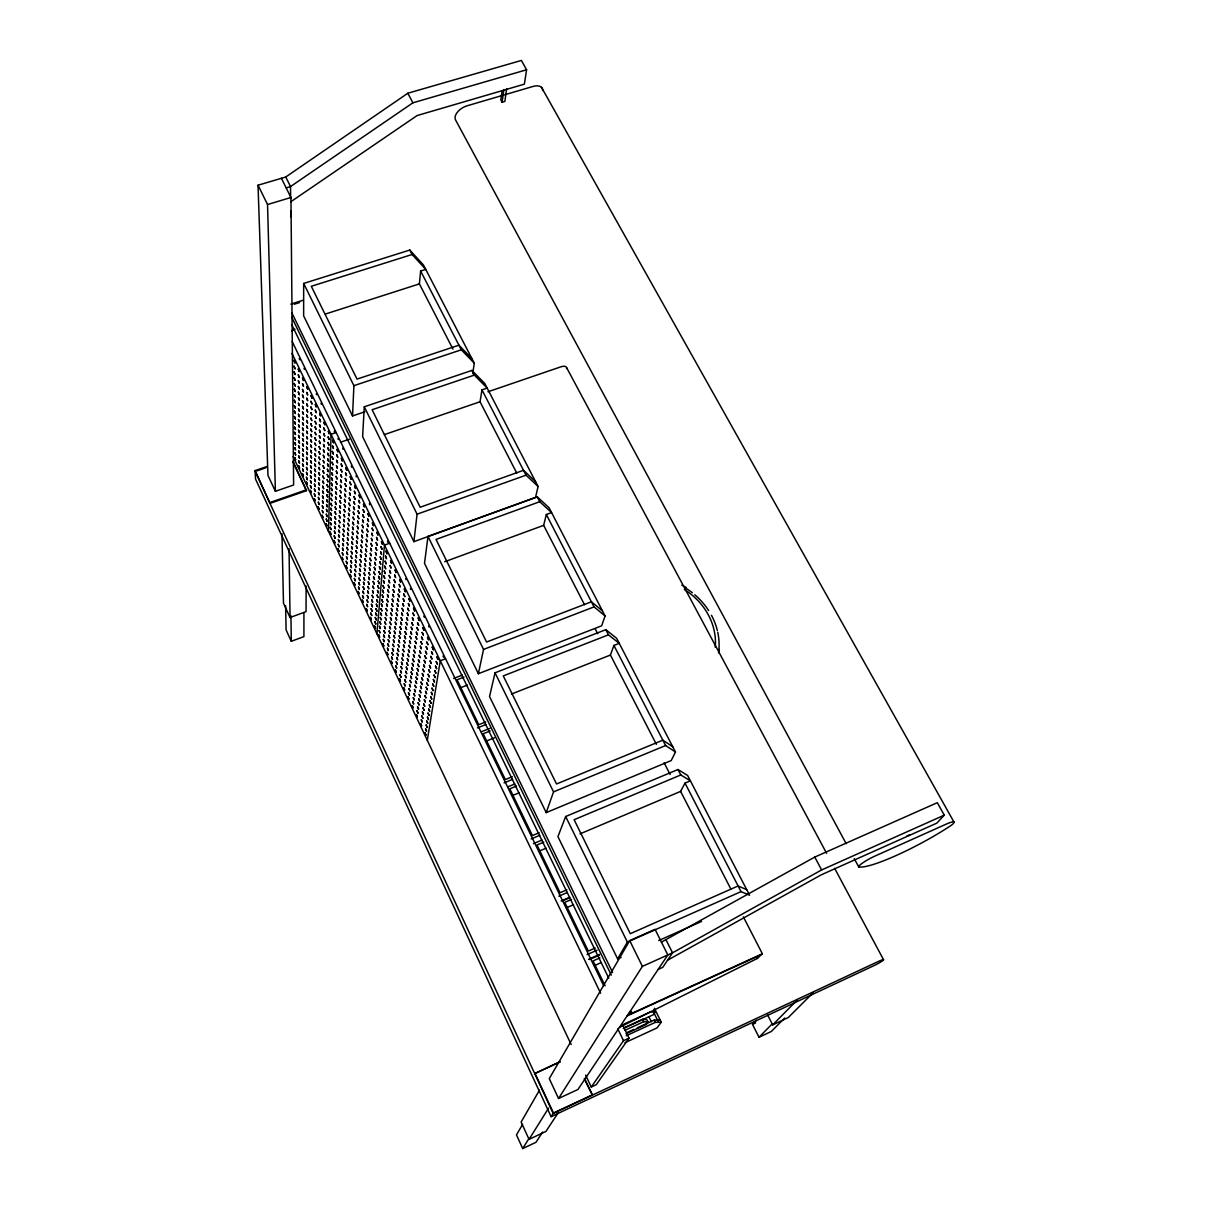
<?xml version="1.0" encoding="UTF-8"?>
<svg xmlns="http://www.w3.org/2000/svg" width="1209" height="1209" viewBox="0 0 1209 1209"><rect width="100%" height="100%" fill="white"/><g stroke="black" fill="none" stroke-linecap="round" stroke-linejoin="round"><path stroke-width="1.5" d="M472.719 373.596L474.291 363.214L423.467 265.013L409.806 250.051L303.671 283.435L303.64 315.851L352.529 415.956L364.876 411.77M303.927 612.691L303.912 636.614L291.293 641.299L286.095 629.919L285.626 605.815M306.134 586.093L306.043 611.648L290.054 617.527L283.48 603.17L281.969 533.683M267.265 466.417L255.144 470.573L270 503.367L306.451 490.673L293.062 461.46M328.485 531.386L331.024 434.318L336.208 432.55M352.529 415.956L353.905 385.671L303.671 283.435M364.287 406.798L362.624 436.63L413.916 541.662L535.511 497.549L538.081 486.486L484.779 383.495L471.948 370.422L364.287 406.798L417.075 514.203L413.916 541.662M376.921 633.788L384.462 545.108L389.706 543.219M452.967 349.129L419.387 283.903L420.626 271.028L425.734 269.395L412.103 254.495L409.806 250.051M428.001 536.418L424.51 563.364L478.386 673.715L601.674 625.809L605.059 615.925L549.082 507.765L537.204 496.808L428.001 536.418L483.54 649.429L478.386 673.715M316.138 394.028L316.834 394.738M502.098 90.856L500.828 99.909L502.098 102.221L504.848 101.405L506.662 88.756M502.098 102.221L503.896 89.557M281.395 178.282L290.946 197.505L293.621 484.99L275.395 491.307L267.96 475.379L258.031 185.219L285.747 176.998L407.811 93.244L521.381 60.45L526.595 69.774L524.358 84.162L417.09 115.565L290.674 201.843M516.787 473.127L480.049 401.751L481.968 389.857L487.151 388.089L474.366 375.092L471.948 370.422M427.291 740.301L440.272 660.794L445.577 658.754M718.569 652.92L719.128 649.445M495.04 672.808L489.539 696.535L546.211 812.614L671.207 760.567L675.468 751.998L616.62 638.276L605.8 629.677L495.04 672.808L553.541 791.865L546.211 812.614M584.506 604.696L543.657 525.341L546.332 514.52L551.591 512.586L539.728 501.72L537.204 496.808M656.381 744.336L610.424 655.051L613.915 645.44L619.25 643.354L608.459 634.831L605.8 629.677M748.87 893.829L687.649 775.513L677.992 769.513L565.661 816.513L557.938 836.628L617.633 958.888L621.063 957.347M580.033 833.862L680.607 791.396L685.004 783.115L690.399 780.848L680.803 774.954L677.992 769.513M560.19 1061.593L534.695 1073.607L559.948 1062.016M539.471 1090.155L521.124 1122.043L529.058 1139.362L545.939 1131.428L558.195 1112.764M617.633 958.888L627.38 942.098L741.026 891.622L749.595 895.219M522.575 1124.415L516.47 1134.903L522.696 1148.55L535.995 1142.293L542.66 1132.017M629.708 940.602L549.264 1078.609L558.543 1098.497L577.978 1089.46L667.806 954.959L655.066 929.343L629.708 940.602L642.387 966.384L558.543 1098.497M522.696 1148.55L528.998 1138.44M529.058 1139.362L548.554 1108.154M255.144 470.573L255.537 479.081L551.108 1116.663L553.435 1113.051L592.319 1094.886L584.552 1078.428M585.624 1075.133L591.261 1087.027L623.512 1040.692L629.028 1038.153L622.469 1024.597M629.028 1038.153L596.249 1084.715L591.261 1087.027M592.319 1094.886L584.279 1078.836M624.01 1027.862L642.583 1019.338L646.921 1019.731L648.054 1022.073L646.377 1024.386L626.066 1033.725M653.918 1009.938L655.082 1012.311L653.344 1014.729L623.239 1028.527M654.417 1008.291L661.278 1022.27L657.061 1027.892L624.977 1042.702M619.431 1027.393L757.136 958.525L759.811 955.306L627.078 1015.938M743.384 916.906L762.35 953.78L757.136 958.525M661.414 942.128L814.76 857.075L937.292 802.7L944.274 815.153L936.839 823.117L821.213 874.848L667.58 960.188M784.762 1017.978L771.297 1031.489L759.025 1037.262L752.512 1024.416L756.366 1020.336M759.025 1037.262L772.067 1023.993M767.7 1015.122L772.687 1024.884L797.441 999.798M813.173 992.725L788.223 1017.585L772.687 1024.884M334.394 432.187L334.334 431.16M526.595 69.774L412.904 102.81L290.523 186.564L286.155 187.879M944.274 815.153L821.621 869.936L672.536 952.828L642.387 966.384M291.52 330.858L294.92 329.256M752.512 1024.416L755.58 1022.98M551.108 1116.663L873.926 965.659A8.357 0.907 -27.4 0 0 883.25 960.233A8.357 0.907 -27.4 0 0 878.444 961.412L553.193 1113.429L255.175 471.45M626.232 1035.75L655.338 1022.361L661.278 1022.27M624.887 1030.34L643.717 1021.696L648.054 1022.073M627.078 1032.531L633.864 1029.418M637.249 1027.846L654.22 1020.064L660.159 1019.988L657.953 1021.016L653.842 1012.643M629.421 1012.417L631.551 1011.449L629.572 1014.411L762.35 953.78M623.799 1024.174L650.714 1011.842L655.082 1012.311M658.134 969.437L662.759 967.351L672.536 952.828L666.144 940.013M658.724 940.542L701.537 921.439M906.78 836.069L909.727 834.739M588.571 959.341L599.498 954.415M589.433 959.538L599.498 955.065M599.921 957.876L593.075 960.913L605.104 985.788M594.39 965.613L601.115 962.621M595.16 948.037L588.315 951.075L564.739 902.367L571.555 899.42M587.045 954.626L597.11 950.153M561.142 901.007L569.787 897.259M562.412 900.901L569.288 897.939M566.598 907.732L573.519 904.725M566.885 889.794L560.084 892.726L536.992 845L543.778 842.159M558.8 896.186L567.444 892.454M539.214 851.091L546.09 848.189M533.426 843.655L542.025 840.043M539.199 832.729L532.428 835.555L509.805 788.812L516.545 786.046M680.803 774.954L574.124 819.702L630.297 933.696L738.11 885.955L746.709 889.673M531.144 838.94L539.743 835.328M553.541 791.865L665.615 745.53L675.468 751.998M512.359 795.582L519.205 792.772M504.047 782.858L512.586 779.367M507.992 786.787L514.822 783.976M512.329 776.707L505.332 779.563L483.177 733.742L490.129 730.977M486.048 741.177L494.557 737.777M485.731 721.924L478.779 724.675L457.062 679.775L463.984 677.1M477.479 727.894L485.988 724.523M481.378 731.762L489.872 728.362M511.437 694.072L610.424 655.051M460.433 687.785L467.445 685.05M608.459 634.831L503.276 675.907L556.533 783.976L662.834 740.165L672.733 746.724M453.602 678.476L462.367 675.075M483.54 649.429L594.042 606.903L605.059 615.925M444.685 561.747L543.657 525.341M539.728 501.72L436.026 539.441L486.577 642.024L591.397 601.795L602.46 610.908M417.075 514.203L526.021 475.167L538.081 486.486M269.97 502.506L306.451 489.811M256.913 470.86L265.844 467.807M340.47 442.252L349.356 439.215M487.968 391.776L560.825 366.841A7.481 3.295 -28.7 0 1 566.583 368.564M384.402 434.605L480.049 401.751M474.366 375.092L372.115 409.73L420.173 507.251L523.512 470.301L535.602 481.711M353.905 385.671L461.309 349.809L474.291 363.214M325.281 314.083L419.387 283.903M290.825 304.139L303.353 300.164M294.24 304.245L299.605 302.552M412.103 254.495L311.302 286.291L357.033 379.112L458.921 345.185L471.933 358.665M275.395 491.307L267.537 204.533L290.946 197.505M299.197 358.605L299.923 359.829M681.846 585.111L686.047 587.393M337.931 438.58L338.46 439.487M351.199 465.918L351.864 467.399M423.785 616.122L424.374 617.331M541.526 87.365L953.856 821.833M846.194 843.686L455.551 119.933A12.302 7.042 -30.4 0 1 467.188 105.772L533.048 86.444A12.211 6.861 -31.8 0 1 542.69 90.524M854.249 858.632L858.738 866.929A66.147 10.216 -28 0 0 950.984 825.505A14.07 2.131 -28.1 0 0 946.012 824.221L875.135 856.002A14.206 2.191 -27.8 0 0 858.738 866.929M566.598 367.596L826.608 853.327M834.618 868.304L883.583 959.795M407.811 93.244L412.904 102.81M814.76 857.075L821.621 869.936M428.621 626.035L429.059 627.003M420.626 271.028L461.309 349.809M481.968 389.857L526.021 475.167M546.332 514.52L594.042 606.903M613.915 645.44L665.615 745.53M685.004 783.115L741.026 891.622M680.607 791.396L730.992 889.295M595.115 628.665L597.699 633.682M664.089 762.728L670.118 774.47M285.747 176.998L290.523 186.564L290.644 198.457M258.031 185.219L267.537 204.533M565.661 816.513L627.38 942.098M654.22 1020.064L655.338 1022.361M648.916 1016.724L651.349 1021.696M642.583 1019.338L643.717 1021.696M291.958 313.04L612.6 972.459M291.626 317.06L611.301 975.119M291.732 324.601L608.731 978.126M292.23 341.633L603.639 985.652M292.004 353.406L600.616 993.209M617.784 1028.814L623.512 1040.692M293.122 456.609L571.162 1044.546M293.077 462.352L306.451 490.673M534.922 1073.199L553.435 1113.051M342.691 448.222L343.069 449.219M320.99 403.307L321.367 404.305M443.068 655.913L443.416 657.197M405.695 578.597L406.012 579.61M369.38 503.473L369.742 504.773M356.035 475.862L356.353 476.875M304.033 368.261L304.351 369.259M387.545 541.118L387.772 542.267M410.44 588.496L410.667 589.418M290.946 615.623L291.293 641.299M289.042 548.795L290.054 617.527M290.764 211.182L290.81 216.774M684.324 589.493A65.437 58.757 21.8 0 1 715.275 647.329M685.805 588.178A69.956 62.853 21.8 0 1 692.334 592.758M694.782 594.768A69.956 62.853 21.8 0 1 708.625 610.5M711.451 615.275A69.956 62.853 21.8 0 1 717.345 630.539M717.753 632.292A69.956 62.853 21.8 0 1 718.887 649.974M416.002 687.589L414.944 685.382L416.002 687.589M416.062 677.085L417.12 679.503L416.062 677.085M416.244 643.566L415.155 641.284L416.244 643.566M416.319 632.186L417.422 634.695L416.319 632.186M416.38 714.7L417.407 717.028L416.41 714.61M416.576 683.433L415.518 681.211L416.576 683.433M416.637 672.839L417.709 675.257L416.637 672.839M416.848 639.002L415.745 636.705L416.848 639.002M416.939 710.771L417.982 713.114L416.939 710.771M416.924 627.516L418.027 630.025L416.924 627.516M417.226 668.532L418.299 670.965L417.226 668.532M417.513 706.797L418.556 709.154L417.513 706.797M417.543 622.786L418.662 625.31L417.543 622.786M417.83 664.179L418.903 666.627L417.83 664.179M418.163 618.011L419.281 620.549L418.163 618.011M418.087 702.792L419.145 705.164L418.133 702.701M418.435 659.797L419.508 662.245L418.435 659.797M418.677 698.742L419.719 701.114L418.677 698.742M419.039 655.354L420.127 657.817L419.07 655.248M419.266 694.646L420.324 697.049L419.266 694.646M419.659 650.865L420.747 653.344L419.659 650.865M419.855 690.52L420.928 692.923L419.976 690.415M420.279 646.331L421.382 648.825L420.384 646.211M420.46 686.349L421.533 688.752L420.581 686.244M420.641 723.707L421.669 726.05L420.747 723.617M420.898 641.752L422.017 644.246L420.944 641.631M421.064 682.133L422.137 684.551L421.064 682.133M421.533 637.113L422.651 639.621L421.533 637.113M421.231 719.808L422.258 722.166L421.337 719.718M421.684 677.871L422.757 680.304L421.729 677.765M421.82 715.879L422.863 718.252L421.82 715.879M422.183 632.428L423.301 634.952L422.183 632.428M422.304 673.564L423.392 676.012L422.304 673.564M422.833 627.698L423.951 630.237L422.833 627.698M422.425 711.92L423.467 714.292L422.425 711.92M422.938 669.212L424.027 671.675L422.938 669.212M423.029 707.9L424.087 710.288L423.029 707.9M423.573 664.814L424.661 667.277L423.603 664.708M423.649 703.85L424.707 706.252L423.649 703.85M424.208 660.371L425.311 662.849L424.208 660.371M424.268 699.769L425.326 702.172L424.374 699.663M424.858 655.867L425.961 658.376L424.858 655.867M424.888 695.628L425.961 698.046L424.933 695.538M425.508 651.334L426.626 653.842L425.508 651.334M424.918 732.745L425.946 735.087L424.918 732.745M425.523 691.457L426.596 693.89L425.628 691.352M425.523 728.891L426.565 731.249L425.644 728.8M426.173 646.739L427.291 649.263L426.173 646.739M426.157 687.226L427.23 689.674L426.157 687.226M426.837 642.1L427.956 644.639L426.837 642.1M426.142 725.007L427.185 727.365L426.142 725.007M426.807 682.964L427.895 685.427L426.807 682.964M426.762 721.078L427.82 723.45L426.807 720.987M427.518 637.415L428.651 639.969L427.563 637.309M427.457 678.657L428.545 681.12L427.457 678.657M427.397 717.103L428.454 719.491L427.397 717.103M428.107 674.305L429.21 676.783L428.107 674.305M428.031 713.098L429.089 715.501L428.031 713.098M428.772 669.907L429.875 672.385L428.893 669.786M428.681 709.033L429.739 711.451L428.711 708.942M429.452 665.449L430.555 667.957L429.452 665.449M429.331 704.953L430.404 707.371L429.331 704.953M430.132 660.96L431.25 663.469L430.132 660.96M429.981 700.812L431.054 703.245L429.981 700.812M430.812 656.411L431.945 658.935L430.812 656.411M430.646 696.626L431.734 699.089L430.646 696.626M431.507 651.817L432.641 654.356L431.553 651.711M431.311 692.409L432.399 694.873L431.356 692.319M432.217 647.178L433.351 649.717L432.217 647.178M431.991 688.148L433.079 690.611L431.991 688.148M432.671 683.826L433.774 686.319L432.671 683.826M433.366 679.473L434.469 681.967L433.366 679.473M434.061 675.06L435.18 677.569L434.061 675.06M434.772 670.617L435.89 673.141L434.772 670.617M435.482 666.114L436.615 668.653L435.482 666.114M436.207 661.565L437.341 664.104L436.207 661.565M436.933 656.955L438.081 659.525L436.933 656.955M294.029 360.342L295.011 362.912L294.029 360.342M294.074 366.221L295.041 368.775L294.074 366.221M294.119 372.04L295.087 374.563L294.18 371.964M294.165 377.782L295.132 380.306L294.165 377.782M294.21 383.48L295.162 385.988L294.21 383.48M294.255 389.132L295.208 391.625L294.392 389.086M294.301 394.708L295.253 397.187L294.361 394.648M294.346 400.239L295.283 402.703L294.346 400.239M298.26 369.108L299.228 371.677L298.306 369.047M294.392 405.71L295.328 408.158L294.392 405.71M298.291 374.956L299.258 377.51L298.336 374.881M294.437 411.12L295.359 413.569L294.558 411.09M298.306 380.729L299.273 383.268L298.366 380.669M294.482 416.485L295.404 418.918L294.482 416.485M298.336 386.457L299.288 388.981L298.336 386.457M294.528 421.805L295.434 424.223L294.573 421.745M294.558 427.064L295.48 429.467L294.558 427.064M298.351 392.109L299.303 394.633L298.351 392.109M298.381 397.716L299.333 400.224L298.517 397.685M294.603 432.278L295.51 434.666L294.724 432.248M298.411 403.262L299.348 405.756L298.532 403.232M294.648 437.431L295.555 439.819L294.648 437.431M298.427 408.763L299.364 411.241L298.563 408.733M294.679 442.539L295.585 444.912L294.679 442.539M302.507 377.903L303.474 380.487L302.507 377.903M298.457 414.203L299.379 416.667L298.457 414.203M294.724 447.602L295.616 449.96L294.769 447.557M302.507 383.706L303.474 386.275L302.507 383.706M298.472 419.583L299.409 422.032L298.517 419.523M294.769 452.619L295.661 454.962L294.769 452.619M298.502 424.918L299.424 427.351L298.547 424.858M302.507 389.464L303.474 392.003L302.507 389.464M294.8 457.576L295.691 459.919L294.92 457.561M302.507 395.147L303.474 397.67L302.507 395.147M298.517 430.192L299.439 432.626L298.517 430.192M302.507 400.768L303.459 403.292L302.507 400.768M298.547 435.421L299.454 437.839L298.547 435.421M302.522 406.345L303.459 408.854L302.522 406.345M298.563 440.605L299.469 443.008L298.563 440.605M302.522 411.861L303.459 414.355L302.522 411.861M298.593 445.728L299.5 448.116L298.593 445.728M302.522 417.317L303.459 419.795L302.522 417.317M298.608 450.806L299.515 453.179L298.729 450.791M306.754 386.744L307.736 389.313L306.814 386.668M302.522 422.727L303.459 425.19L302.522 422.727M298.623 455.838L299.53 458.196L298.759 455.823M306.738 392.502L307.706 395.071L306.874 392.472M302.522 428.077L303.459 430.525L302.522 428.077M298.653 460.81L299.545 463.168L298.699 460.765M306.723 398.214L307.69 400.768L306.859 398.184M302.537 433.366L303.459 435.814L302.537 433.366M298.668 465.752L299.56 468.095L298.668 465.752M306.708 403.866L307.66 406.405L306.844 403.836M302.537 438.625L303.459 441.043L302.537 438.625M306.678 409.458L307.63 411.982L306.678 409.458M302.537 443.809L303.444 446.227L302.658 443.794M306.663 414.989L307.615 417.498L306.663 414.989M302.537 448.962L303.444 451.365L302.673 448.947M306.648 420.475L307.585 422.969L306.648 420.475M302.537 454.055L303.444 456.443L302.673 454.04M306.633 425.9L307.57 428.379L306.633 425.9M302.537 459.103L303.444 461.475L302.673 459.088M311.03 395.6L311.998 398.169L311.03 395.6M306.618 431.281L307.539 433.744L306.663 431.22M302.552 464.105L303.444 466.462L302.673 464.09M310.985 401.328L311.952 403.897L310.985 401.328M306.587 436.585L307.524 439.048L306.648 436.54M302.552 469.047L303.444 471.404L302.673 469.032M310.94 407.01L311.907 409.549L310.94 407.01M306.572 441.859L307.509 444.292L306.633 441.799M302.552 473.958L303.444 476.301L302.673 473.943M306.557 447.073L307.479 449.506L306.557 447.073M310.909 412.617L311.862 415.155L310.955 412.556M310.864 418.178L311.816 420.702L311 418.148M306.542 452.226L307.464 454.644L306.678 452.211M310.834 423.679L311.771 426.188L310.834 423.679M306.527 457.35L307.434 459.752L306.648 457.334M310.789 429.119L311.741 431.628L310.789 429.119M306.512 462.412L307.418 464.8L306.633 462.397M310.743 434.515L311.695 436.993L310.804 434.469M306.497 467.415L307.388 469.802L306.497 467.415M315.307 404.486L316.29 407.07L315.368 404.426M310.713 439.849L311.65 442.328L310.758 439.804M306.482 472.387L307.373 474.759L306.482 472.387M315.247 410.183L316.229 412.753L315.307 410.123M310.668 445.139L311.605 447.602L310.804 445.124M306.451 477.298L307.358 479.656L306.451 477.298M315.186 415.82L316.153 418.374L315.186 415.82M310.637 450.368L311.559 452.816L310.637 450.368M306.436 482.179L307.328 484.522L306.497 482.134M315.126 421.397L316.093 423.936L315.126 421.397M310.592 455.551L311.514 457.984L310.592 455.551M315.065 426.928L316.017 429.452L315.126 426.868M310.562 460.674L311.484 463.092L310.562 460.674M315.005 432.384L315.957 434.908L315.141 432.369M310.532 465.752L311.438 468.17L310.532 465.752M314.945 437.809L315.897 440.303L314.945 437.809M310.486 470.785L311.393 473.187L310.622 470.785M314.884 443.159L315.821 445.653L314.929 443.099M310.456 475.772L311.363 478.159L310.456 475.772M319.614 413.402L320.597 416.002L319.675 413.342M314.824 448.463L315.761 450.942L314.96 448.448M310.411 480.698L311.317 483.071L310.411 480.698M319.524 419.07L320.506 421.639L319.524 419.07M314.763 453.707L315.7 456.171L314.763 453.707M310.381 485.595L311.272 487.952L310.381 485.595M319.448 424.676L320.415 427.23L319.493 424.616M314.703 458.906L315.64 461.354L314.763 458.861M310.35 490.431L311.242 492.773L310.396 490.386M319.357 430.208L320.325 432.762L319.508 430.192M314.657 464.06L315.579 466.493L314.657 464.06M319.282 435.708L320.234 438.232L319.327 435.648M314.597 469.152L315.519 471.57L314.597 469.152M319.191 441.134L320.143 443.643L319.327 441.119M314.536 474.2L315.458 476.603L314.582 474.155M319.116 446.514L320.068 449.007L319.116 446.514M314.476 479.187L315.398 481.59L314.612 479.187M319.025 451.834L319.977 454.327L319.085 451.773M314.431 484.144L315.337 486.532L314.431 484.144M323.936 422.364L324.919 424.948L323.982 422.304M318.949 457.093L319.886 459.571L318.949 457.093M314.37 489.041L315.277 491.413L314.416 488.995M323.816 427.986L324.798 430.555L323.816 427.986M318.874 462.306L319.811 464.785L318.919 462.261M314.31 493.892L315.217 496.264L314.31 493.892M323.71 433.547L324.692 436.117L323.861 433.532M318.798 467.475L319.72 469.923L318.934 467.46M314.264 498.712L315.156 501.055L314.4 498.712M323.604 439.063L324.571 441.602L323.664 439.003M318.723 472.583L319.644 475.031L318.723 472.583M323.498 444.504L324.465 447.043L323.649 444.489M318.632 477.646L319.554 480.079L318.632 477.646M323.392 449.899L324.36 452.423L323.392 449.899M318.556 482.663L319.478 485.081L318.556 482.663M323.302 455.249L324.239 457.758L323.302 455.249M318.481 487.635L319.403 490.038L318.541 487.59M323.196 460.538L324.133 463.032L323.256 460.478M318.405 492.547L319.327 494.934L318.541 492.547M328.259 431.341L329.241 433.94L328.41 431.326M323.09 465.767L324.027 468.246L323.09 465.767M318.345 497.413L319.236 499.785L318.39 497.367M328.138 436.933L329.105 439.517L328.183 436.872M322.999 470.951L323.921 473.414L323.045 470.89M318.269 502.234L319.161 504.606L318.39 502.234M328.002 442.464L328.969 445.033L328.002 442.464M322.894 476.074L323.831 478.537L322.894 476.074M318.194 507.009L319.085 509.367L318.194 507.009M327.866 447.934L328.833 450.489L328.017 447.919M322.788 481.152L323.725 483.6L322.939 481.152M327.745 453.345L328.712 455.884L327.805 453.299M322.697 486.184L323.619 488.617L322.697 486.184M327.624 458.71L328.576 461.233L327.624 458.71M322.607 491.156L323.513 493.574L322.743 491.156M327.488 464.014L328.44 466.523L327.639 463.999M322.501 496.098L323.423 498.501L322.501 496.098M327.367 469.258L328.319 471.752L327.427 469.213M322.41 500.979L323.317 503.367L322.546 500.979M332.611 440.363L333.593 442.962L332.671 440.303M327.246 474.457L328.183 476.951L327.246 474.457M322.319 505.815L323.226 508.188L322.319 505.815M332.46 445.909L333.427 448.494L332.52 445.849M327.125 479.61L328.062 482.074L327.261 479.595M322.229 510.591L323.12 512.964L322.365 510.606M332.309 451.395L333.276 453.964L332.309 451.395M327.004 484.703L327.941 487.167L327.065 484.658M322.138 515.336L323.03 517.694L322.138 515.336M332.158 456.836L333.125 459.39L332.158 456.836M326.883 489.751L327.82 492.184L326.883 489.751M332.007 462.216L332.959 464.755L332.007 462.216M326.778 494.738L327.699 497.171L326.823 494.693M331.855 467.535L332.807 470.059L331.991 467.52M326.657 499.68L327.579 502.113L326.702 499.649M331.704 472.81L332.656 475.318L331.765 472.764M326.536 504.576L327.458 506.994L326.672 504.576M331.568 478.023L332.505 480.517L331.614 477.978M326.43 509.427L327.337 511.83L326.475 509.397M336.979 449.416L337.961 452.015L337.024 449.355M331.417 483.177L332.354 485.67L331.417 483.177M326.309 514.233L327.216 516.621L326.309 514.233M336.797 454.916L337.779 457.501L336.858 454.871M331.281 488.3L332.218 490.763L331.417 488.285M326.203 518.993L327.095 521.366L326.339 518.993M336.616 460.372L337.598 462.941L336.676 460.327M331.13 493.348L332.067 495.811L331.13 493.348M326.082 523.693L326.989 526.066L326.143 523.663M336.45 465.767L337.417 468.336L336.45 465.767M330.994 498.365L331.931 500.813L331.054 498.32M336.268 471.117L337.235 473.656L336.329 471.057M330.858 503.322L331.78 505.755L330.858 503.322M336.102 476.406L337.054 478.93L336.102 476.406M330.722 508.233L331.644 510.666L330.858 508.233M335.936 481.635L336.888 484.144L335.936 481.635M330.586 513.1L331.493 515.518L330.646 513.054M335.77 486.804L336.722 489.313L335.77 486.804M330.45 517.92L331.357 520.308L330.45 517.92M341.346 458.483L342.328 461.097L341.406 458.438M335.603 491.942L336.54 494.436L335.739 491.942M330.314 522.681L331.221 525.069L330.45 522.696M341.15 463.969L342.132 466.553L341.21 463.908M335.437 497.02L336.374 499.498L335.588 497.02M330.193 527.411L331.085 529.784L330.238 527.366M340.953 469.379L341.92 471.948L340.953 469.379M335.271 502.037L336.208 504.501L335.271 502.037M330.057 532.081L330.949 534.454L330.057 532.081M340.757 474.744L341.724 477.298L340.817 474.684M335.12 507.009L336.042 509.473L335.165 506.979M340.56 480.049L341.527 482.587L340.621 479.988M334.953 511.936L335.875 514.384L335.014 511.906M340.364 485.293L341.331 487.832L340.424 485.247M334.802 516.817L335.724 519.25L334.802 516.817M340.167 490.491L341.134 493.015L340.228 490.446M334.636 521.638L335.558 524.056L334.636 521.638M339.986 495.63L340.938 498.138L339.986 495.63M334.485 526.429L335.407 528.832L334.636 526.429M345.744 467.596L346.726 470.21L345.744 467.596M339.805 500.722L340.742 503.216L339.805 500.722M334.334 531.159L335.241 533.547L334.394 531.129M345.517 473.036L346.499 475.636L345.578 472.991M339.608 505.755L340.56 508.248L339.669 505.725M334.183 535.844L335.089 538.232L334.183 535.844M345.29 478.416L346.273 481.001L345.29 478.416M339.427 510.757L340.364 513.221L339.487 510.712M334.032 540.499L334.938 542.856L334.032 540.499M345.079 483.736L346.046 486.305L345.079 483.736M339.245 515.684L340.182 518.147L339.306 515.654M344.852 488.995L345.819 491.549L345.003 488.995M339.064 520.58L340.001 523.029L339.125 520.535M344.641 494.209L345.608 496.748L344.641 494.209M338.898 525.416L339.82 527.849L338.943 525.386M344.429 499.377L345.381 501.901L344.429 499.377M338.716 530.222L339.638 532.64L338.777 530.177M344.217 504.485L345.17 506.994L344.217 504.485M338.535 534.967L339.457 537.37L338.596 534.937M350.157 476.739L351.139 479.353L350.308 476.739M344.006 509.533L344.958 512.042L344.066 509.488M338.369 539.667L339.276 542.055L338.429 539.637M349.9 482.134L350.882 484.733L349.9 482.134M343.809 514.535L344.746 517.029L343.87 514.505M338.203 544.322L339.109 546.71L338.203 544.322M349.658 487.484L350.64 490.068L349.658 487.484M343.598 519.492L344.535 521.971L343.658 519.447M338.021 548.931L338.928 551.304L338.021 548.931M349.416 492.758L350.383 495.327L349.567 492.758M343.401 524.404L344.323 526.852L343.462 524.358M349.174 497.987L350.142 500.556L349.174 497.987M343.19 529.255L344.127 531.703L343.19 529.255M348.933 503.171L349.9 505.71L348.933 503.171M342.993 534.061L343.915 536.494L343.144 534.076M348.706 508.294L349.658 510.818L348.706 508.294M342.797 538.821L343.719 541.239L342.948 538.836M348.464 513.357L349.416 515.88L348.615 513.372M342.6 543.536L343.522 545.939L342.752 543.551M354.569 485.927L355.567 488.542L354.63 485.867M348.237 518.374L349.189 520.883L348.237 518.374M342.419 548.206L343.326 550.594L342.555 548.221M354.297 491.277L355.28 493.877L354.464 491.277M348.011 523.346L348.948 525.839L348.011 523.346M342.223 552.815L343.129 555.203L342.283 552.785M354.025 496.582L355.008 499.166L354.025 496.582M347.784 528.257L348.721 530.736L347.844 528.227M342.041 557.394L342.933 559.767L342.177 557.425M353.769 501.826L354.736 504.395L353.829 501.78M347.557 533.139L348.494 535.602L347.618 533.093M353.496 507.009L354.479 509.578L353.496 507.009M347.331 537.96L348.268 540.408L347.482 537.96M353.24 512.148L354.207 514.702L353.3 512.117M347.119 542.72L348.041 545.168L347.27 542.735M352.983 517.24L353.95 519.764L353.134 517.24M346.907 547.45L347.814 549.868L346.907 547.45M352.726 522.273L353.678 524.797L352.726 522.273M346.681 552.135L347.603 554.538L346.681 552.135M359.013 495.131L360.01 497.745L359.013 495.131M352.484 527.26L353.421 529.754L352.544 527.215M346.469 556.76L347.376 559.163L346.53 556.729M358.71 500.45L359.708 503.05L358.786 500.405M352.227 532.187L353.164 534.68L352.378 532.202M346.258 561.354L347.164 563.742L346.258 561.354M358.423 505.71L359.405 508.309L358.423 505.71M351.985 537.068L352.922 539.546L351.985 537.068M346.046 565.888L346.953 568.275L346.046 565.888M358.136 510.923L359.103 513.493L358.136 510.923M351.728 541.904L352.665 544.367L351.728 541.904M357.849 516.077L358.816 518.631L357.849 516.077M351.487 546.68L352.423 549.143L351.638 546.695M357.562 521.17L358.529 523.724L357.622 521.124M351.245 551.425L352.182 553.858L351.245 551.425M357.29 526.217L358.242 528.756L357.29 526.217M351.018 556.11L351.94 558.543L351.078 556.08M357.003 531.219L357.955 533.728L357.063 531.174M350.776 560.749L351.698 563.167L350.837 560.719M363.471 504.365L364.453 506.994L363.531 504.334M356.731 536.161L357.683 538.67L356.731 536.161M350.55 565.359L351.456 567.762L350.686 565.374M363.153 509.654L364.136 512.253L363.153 509.654M356.459 541.058L357.411 543.551L356.519 541.012M350.308 569.907L351.214 572.295L350.308 569.907M362.836 514.868L363.818 517.467L362.836 514.868M356.187 545.894L357.123 548.372L356.338 545.909M350.081 574.411L350.988 576.799L350.081 574.411M362.519 520.036L363.501 522.62L362.579 520.006M355.93 550.699L356.867 553.163L355.99 550.654M362.216 525.159L363.184 527.728L362.216 525.159M355.658 555.445L356.595 557.893L355.718 555.415M361.899 530.222L362.866 532.776L361.959 530.177M355.401 560.145L356.323 562.593L355.401 560.145M361.597 535.224L362.564 537.763L361.597 535.224M355.144 564.799L356.066 567.233L355.204 564.769M361.295 540.181L362.262 542.705L361.461 540.196M354.887 569.409L355.794 571.827L355.038 569.424M367.944 513.644L368.926 516.273L368.004 513.598M361.007 545.093L361.959 547.601L361.007 545.093M354.63 573.973L355.537 576.376L354.63 573.973M367.596 518.888L368.579 521.502L367.657 518.842M360.705 549.944L361.657 552.453L360.705 549.944M354.373 578.491L355.28 580.879L354.433 578.461M367.249 524.071L368.231 526.671L367.324 524.026M360.418 554.75L361.355 557.243L360.478 554.719M354.131 582.965L355.038 585.352L354.267 582.995M366.916 529.194L367.899 531.779L366.916 529.194M360.131 559.51L361.068 561.989L360.131 559.51M366.584 534.272L367.551 536.841L366.75 534.287M359.844 564.225L360.781 566.689L359.904 564.195M366.251 539.29L367.219 541.859L366.327 539.259M359.557 568.895L360.494 571.343L359.557 568.895M365.934 544.262L366.886 546.816L365.995 544.231M359.285 573.519L360.206 575.952L359.345 573.489M365.602 549.188L366.569 551.712L365.602 549.188M358.997 578.083L359.919 580.501L358.997 578.083M372.432 522.953L373.415 525.583L372.432 522.953M365.284 554.054L366.236 556.578L365.345 554.024M358.725 582.617L359.647 585.02L358.786 582.587M372.055 528.152L373.052 530.766L372.221 528.167M364.967 558.875L365.919 561.384L365.027 558.845M358.453 587.106L359.36 589.493L358.605 587.121M371.692 533.29L372.674 535.904L371.858 533.305M364.65 563.651L365.602 566.129L364.65 563.651M358.181 591.533L359.088 593.921L358.242 591.518M371.329 538.383L372.312 540.982L371.405 538.353M364.347 568.366L365.284 570.844L364.408 568.336M370.982 543.43L371.949 546L370.982 543.43M364.045 573.051L364.967 575.514L364.105 573.021M370.619 548.402L371.586 550.972L370.695 548.372M363.728 577.675L364.665 580.124L363.728 577.675M370.271 553.344L371.239 555.883L370.332 553.299M363.441 582.254L364.362 584.703L363.501 582.224M369.924 558.226L370.891 560.749L369.924 558.226M363.138 586.788L364.06 589.221L363.138 586.788M376.936 532.292L377.933 534.937L376.936 532.292M369.591 563.046L370.543 565.57L369.591 563.046M362.836 591.292L363.758 593.71L362.896 591.261M376.543 537.461L377.525 540.075L376.543 537.461M369.244 567.837L370.196 570.346L369.41 567.852M362.549 595.735L363.456 598.138L362.549 595.735M376.15 542.554L377.132 545.168L376.15 542.554M368.911 572.567L369.848 575.061L368.972 572.537M362.262 600.148L363.168 602.535L362.413 600.178M375.757 547.601L376.74 550.201L375.757 547.601M368.579 577.252L369.516 579.731L368.639 577.222M375.379 552.604L376.362 555.188L375.455 552.573M368.246 581.892L369.183 584.355L368.246 581.892M375.002 557.545L375.969 560.115L375.077 557.515M367.929 586.486L368.851 588.934L368.08 586.516M374.639 562.442L375.591 564.996L374.639 562.442M367.596 591.035L368.533 593.468L367.657 591.005M374.261 567.293L375.228 569.817L374.261 567.293M367.279 595.538L368.201 597.956L367.279 595.538M381.455 541.677L382.452 544.307L381.455 541.677M373.898 572.084L374.85 574.607L373.898 572.084M366.962 599.996L367.884 602.414L367.113 600.027M381.031 546.785L382.029 549.415L381.107 546.755M373.536 576.829L374.488 579.338L373.536 576.829M366.659 604.409L367.627 606.782L366.72 604.379M380.623 551.848L381.606 554.463L380.684 551.818M373.173 581.514L374.125 584.023L373.173 581.514M366.342 608.777L367.309 611.149L366.342 608.777M380.215 556.865L381.198 559.45L380.276 556.82M372.825 586.169L373.762 588.647L372.976 586.199M379.807 561.822L380.775 564.407L379.974 561.837M372.478 590.763L373.415 593.241L372.538 590.748M379.399 566.719L380.382 569.288L379.399 566.719M372.13 595.327L373.052 597.79L372.191 595.296M379.006 571.585L379.974 574.124L379.006 571.585M371.783 599.83L372.704 602.278L371.843 599.815M378.613 576.376L379.581 578.915L378.613 576.376M371.435 604.304L372.432 606.706L371.435 604.304M385.988 551.077L386.986 553.722L385.988 551.077M378.221 581.136L379.188 583.66L378.221 581.136M371.103 608.716L372.085 611.119L371.103 608.716M385.55 556.155L386.532 558.785L385.611 556.125M377.843 585.836L378.795 588.36L377.843 585.836M370.77 613.099L371.752 615.487L370.77 613.099M385.112 561.172L386.094 563.787L385.112 561.172M377.465 590.506L378.402 592.999L377.525 590.476M370.438 617.436L371.405 619.809L370.498 617.421M384.674 566.144L385.656 568.744L384.674 566.144M377.087 595.115L378.024 597.594L377.148 595.085M384.235 571.071L385.218 573.655L384.311 571.026M376.709 599.679L377.646 602.142L376.709 599.679M383.812 575.937L384.794 578.506L383.888 575.892M376.347 604.198L377.344 606.631L376.347 604.198M383.404 580.743L384.371 583.297L383.57 580.773M375.984 608.671L376.966 611.089L375.984 608.671M382.981 585.504L383.948 588.058L382.981 585.504M375.621 613.099L376.603 615.517L375.621 613.099M390.537 560.523L391.535 563.167L390.537 560.523M382.573 590.219L383.525 592.758L382.573 590.219M375.258 617.482L376.241 619.885L375.258 617.482M390.069 565.555L391.066 568.185L390.144 565.525M382.165 594.888L383.117 597.412L382.225 594.873M374.896 621.819L375.878 624.222L375.062 621.864M389.6 570.542L390.598 573.157L389.6 570.542M381.757 599.513L382.769 601.991L381.757 599.513M374.548 626.126L375.531 628.499L374.609 626.111M389.147 575.469L390.129 578.068L389.222 575.439M381.364 604.092L382.376 606.555L381.424 604.062M388.693 580.35L389.676 582.934L388.769 580.32M380.971 608.611L381.968 611.074L381.031 608.595M388.24 585.171L389.222 587.74L388.24 585.171M380.578 613.099L381.576 615.532L380.639 613.069M387.802 589.947L388.769 592.501L387.877 589.916M380.185 617.527L381.122 619.975L380.351 617.572M387.364 594.677L388.331 597.216L387.53 594.707M379.807 621.925L380.79 624.343L379.958 621.97M395.101 569.998L396.114 572.643L395.177 569.968M386.925 599.347L387.953 601.855L386.925 599.347M379.43 626.277L380.412 628.68L379.581 626.322M394.618 574.985L395.615 577.63L394.678 574.955M386.502 603.971L387.454 606.495L386.563 603.956M379.052 630.584L380.034 632.972L379.203 630.63M394.119 579.927L395.116 582.557L394.119 579.927M386.079 608.55L387.092 611.044L386.139 608.535M378.674 634.846L379.656 637.234L378.825 634.891M393.635 584.824L394.633 587.423L393.711 584.793M385.656 613.084L386.668 615.562L385.656 613.084M393.167 589.66L394.149 592.244L393.167 589.66M385.233 617.587L386.245 620.036L385.233 617.587M392.698 594.435L393.741 596.989L392.759 594.405M384.825 622.031L385.822 624.464L384.885 622M392.23 599.18L393.257 601.719L392.23 599.18M384.417 626.428L385.399 628.861L384.477 626.398M391.761 603.865L392.789 606.389L391.761 603.865M384.009 630.781L384.991 633.199L384.069 630.766M399.695 579.504L400.693 582.164L399.771 579.474M391.308 608.505L392.336 611.013L391.308 608.505M383.601 635.088L384.583 637.506L383.767 635.133M399.166 584.461L400.164 587.106L399.242 584.431M390.855 613.084L391.867 615.593L390.915 613.069M383.208 639.365L384.19 641.767L383.359 639.41M398.653 589.357L399.726 591.957L398.653 589.357M390.401 617.633L391.414 620.111L390.401 617.633M382.815 643.596L383.797 645.984L382.815 643.596M398.154 594.208L399.212 596.793L398.154 594.208M389.948 622.121L390.96 624.6L389.948 622.121M397.655 598.999L398.698 601.568L397.716 598.969M389.51 626.579L390.522 629.043L389.585 626.549M397.156 603.744L398.199 606.298L397.156 603.744M389.086 630.977L390.084 633.44L389.147 630.962M396.658 608.444L397.701 610.983L396.733 608.414M388.648 635.345L389.646 637.778L388.648 635.345M396.174 613.084L397.202 615.608L396.174 613.084M388.225 639.667L389.207 642.085L388.285 639.652M404.29 589.055L405.378 591.685L404.29 589.055M395.691 617.678L396.718 620.202L395.766 617.663M387.802 643.944L388.784 646.362L387.862 643.929M403.746 593.967L404.819 596.581L403.746 593.967M395.207 622.227L396.235 624.736L395.283 622.212M387.379 648.175L388.361 650.578L387.545 648.22M403.217 598.818L404.274 601.417L403.217 598.818M394.738 626.73L395.766 629.224L394.814 626.715M386.971 652.361L387.938 654.764L386.971 652.361M402.673 603.623L403.746 606.208L402.748 603.593M394.27 631.189L395.283 633.667L394.27 631.189M402.144 608.384L403.202 610.953L402.144 608.384M393.817 635.602L394.814 638.08L393.877 635.586M401.63 613.084L402.673 615.638L401.705 613.054M393.348 639.969L394.361 642.432L393.348 639.969M401.116 617.739L402.159 620.277L401.116 617.739M392.895 644.291L393.892 646.739L392.97 644.276M400.602 622.333L401.645 624.872L400.678 622.318M392.457 648.583L393.439 651.016L392.457 648.583M408.914 598.636L409.987 601.266L408.99 598.606M400.088 626.897L401.131 629.421L400.088 626.897M392.003 652.815L393.001 655.233L392.079 652.8M408.34 603.503L409.413 606.117L408.415 603.472M399.59 631.4L400.617 633.924L399.59 631.4M391.565 657.016L392.547 659.419L391.625 657.001M407.781 608.308L408.854 610.923L407.856 608.293M399.106 635.874L400.119 638.367L399.166 635.858M391.127 661.172L392.109 663.56L391.293 661.217M407.221 613.084L408.279 615.668L407.297 613.054M398.607 640.286L399.62 642.78L398.683 640.271M406.662 617.784L407.72 620.368L406.738 617.769M398.124 644.669L399.136 647.132L398.29 644.714M406.118 622.454L407.176 625.023L406.194 622.423M397.64 648.991L398.653 651.455L397.64 648.991M405.574 627.063L406.632 629.617L405.65 627.048M397.172 653.283L398.169 655.731L397.172 653.283M405.045 631.627L406.088 634.166L405.045 631.627M396.703 657.53L397.685 659.963L396.764 657.515M413.554 608.248L414.627 610.893L413.554 608.248M404.516 636.146L405.544 638.669L404.516 636.146M396.235 661.731L397.217 664.149L396.235 661.731M412.949 613.069L414.022 615.698L413.025 613.054M403.987 640.619L405.015 643.128L404.169 640.664M395.766 665.887L396.748 668.29L395.842 665.872M412.36 617.844L413.433 620.459L412.435 617.814M403.474 645.047L404.501 647.54L403.534 645.017M395.313 669.998L396.295 672.4L395.479 670.058M411.77 622.559L412.843 625.159L411.77 622.559M402.96 649.414L403.972 651.908L403.02 649.399M411.196 627.229L412.254 629.813L411.272 627.214M402.446 653.752L403.458 656.23L402.446 653.752M410.622 631.854L411.68 634.423L410.697 631.839M401.947 658.044L402.96 660.507L402.008 658.028M410.063 636.418L411.105 638.987L410.138 636.402M401.448 662.29L402.446 664.738L401.509 662.275M409.503 640.951L410.546 643.49L409.579 640.921M400.95 666.491L401.947 668.94L401.116 666.552M408.944 645.425L409.987 647.964L409.02 645.41M400.466 670.663L401.464 673.096L400.527 670.647M408.4 649.853L409.428 652.376L408.476 649.837M399.983 674.788L400.965 677.206L399.983 674.788M407.856 654.235L408.884 656.744L407.932 654.22M399.499 678.869L400.481 681.272L399.574 678.853M407.327 658.573L408.34 661.081L407.327 658.573M406.783 662.88L407.811 665.358L406.783 662.88M406.269 667.126L407.267 669.59L406.269 667.126M414.566 645.818L415.609 648.387L414.732 645.863M405.74 671.327L406.753 673.791L405.816 671.327M413.977 650.306L415.019 652.845L413.977 650.306M405.227 675.499L406.224 677.947L405.302 675.483M413.402 654.734L414.445 657.273L413.402 654.734M404.713 679.624L405.71 682.057L404.713 679.624M412.828 659.132L413.856 661.655L412.828 659.132M404.214 683.705L405.196 686.138L404.274 683.705M412.254 663.469L413.282 665.978L412.254 663.469M403.715 687.755L404.698 690.173L403.776 687.74M411.695 667.776L412.722 670.27L411.695 667.776M411.151 672.023L412.163 674.516L411.151 672.023M410.592 676.239L411.604 678.717L410.773 676.299M410.047 680.41L411.06 682.873L410.123 680.395M409.519 684.536L410.516 686.984L409.579 684.521M408.974 688.616L409.972 691.064L409.05 688.616M408.461 692.666L409.443 695.099L408.461 692.666M407.932 696.671L408.914 699.089L407.932 696.671M414.37 689.508L415.382 691.986L414.551 689.583M413.81 693.603L414.823 696.052L413.992 693.664M413.266 697.653L414.264 700.102L413.327 697.638M412.707 701.658L413.705 704.091L412.783 701.643M412.163 705.633L413.161 708.051L412.239 705.618"/></g></svg>
